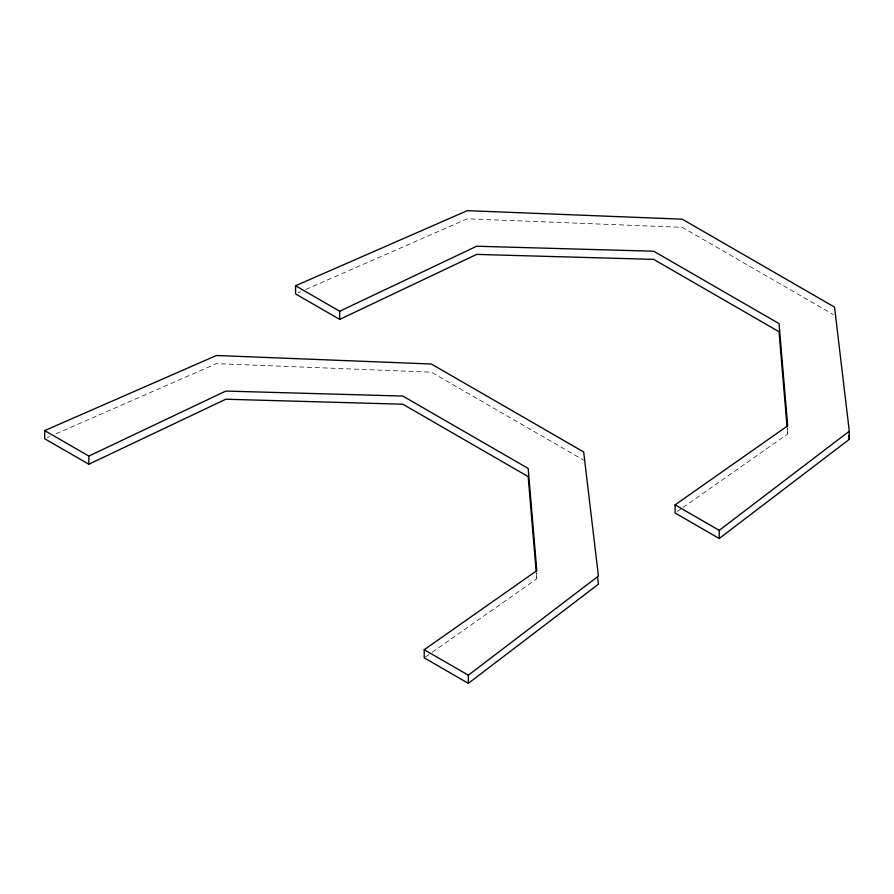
<?xml version="1.0" encoding="UTF-8"?>
<svg xmlns="http://www.w3.org/2000/svg" width="894" height="894" viewBox="0 0 894 894"><rect width="100%" height="100%" fill="white"/><g stroke="black" fill="none" stroke-linecap="round" stroke-linejoin="round"><path stroke-width="0.67" stroke-dasharray="4.47 3.35" d="M425.354 657.068L431.042 653.067M432.182 652.274L536.802 578.809L536.802 573.367M677.361 511.435L681.91 508.239M683.05 507.434L787.67 433.97L787.67 428.528M298.115 292.796L300.652 291.69M305.748 289.466L467.294 218.806L682.211 227.333L833.331 314.576M47.248 437.635L49.785 436.529M56.143 433.746L216.426 363.646L431.344 372.172L583.67 460.119M787.201 428.438L787.67 433.97M536.333 573.277L536.802 578.809"/><path stroke-width="1.34" d="M44.7 430.595L88.83 456.074L225.769 391.08L402.825 396.053L528.175 468.422L536.802 570.651L424.225 649.714L424.225 657.861L468.355 683.34L468.355 675.193L598.432 576.049L583.67 451.962L431.344 364.014L216.426 355.499L44.7 430.595L44.7 438.753L88.83 464.232L225.769 399.227L402.825 404.211L528.175 476.58L536.21 571.903M468.355 683.34L598.432 584.195L597.617 577.312M295.568 285.756L339.698 311.235L476.636 246.241L653.693 251.225L779.043 323.594L787.67 425.812L675.093 504.875L675.093 513.022L719.223 538.501L719.223 530.354L849.3 431.21L834.538 307.123L682.211 219.175L467.294 210.66L295.568 285.756L295.568 293.914L339.698 319.393L476.636 254.399L653.693 259.372L779.043 331.741L787.078 427.064M719.223 538.501L849.3 439.367L849.3 431.21M675.093 504.875L719.223 530.354M424.225 649.714L468.355 675.193M848.808 435.222L849.3 439.367M339.698 311.235L339.698 319.393M88.83 456.074L88.83 464.232"/></g></svg>
